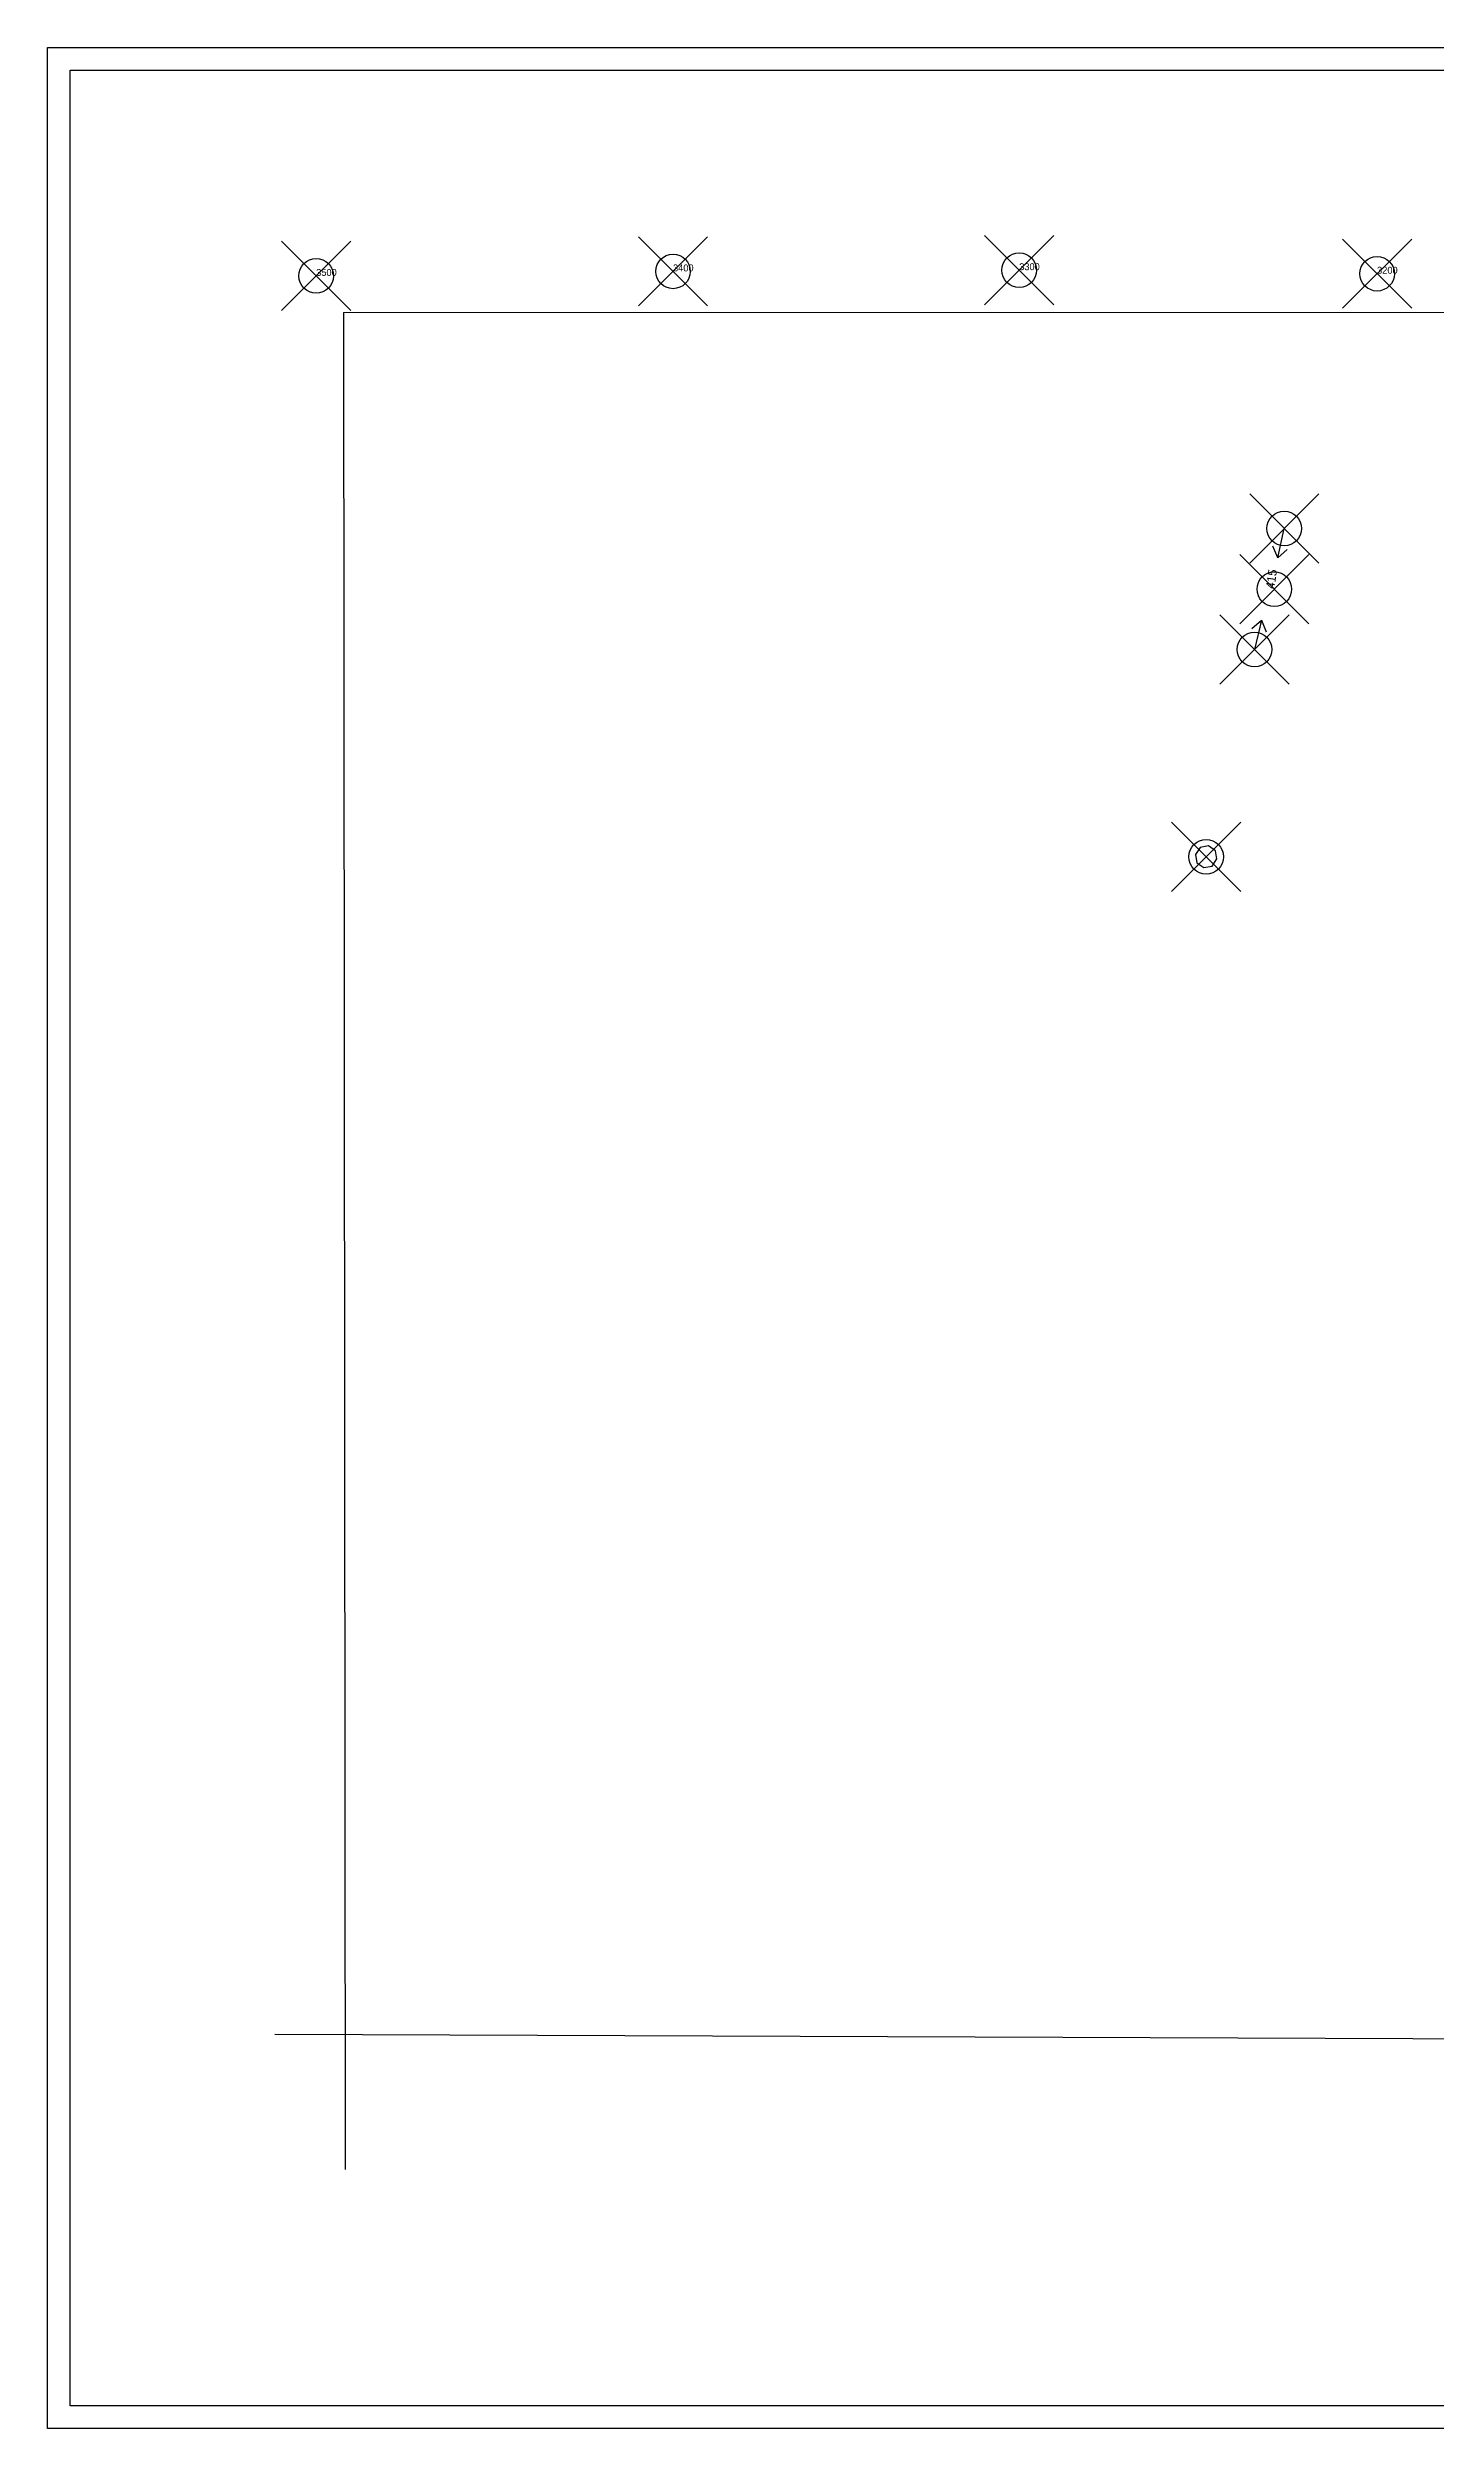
# Model space of a CAD drawing. Header units: millimetres. Extents: x -7 to 1317, y -1062 to 683.
# Drawn here: x -7 to 395, y -7 to 682 of the extents above; entities that cross this region are included whole.
import ezdxf

# ---------------------------------------------------------------- set-up
doc = ezdxf.new("R2010")
doc.units = ezdxf.units.MM
doc.header["$PDMODE"] = 35
doc.header["$PDSIZE"] = 10
for name, color, linetype in [('Image', 7, 'Continuous'), ('Legend', 250, 'Continuous'), ('Line_Marking_Adusting_Sheet', 1, 'Continuous'), ('Sym_Traverse_Stone', 5, 'Continuous'), ('Text_Dimension_No', 1, 'Continuous'), ('Text_Gird_No', 1, 'Continuous')]:
    doc.layers.add(name, color=color, linetype=linetype)
doc.layers.add('Plane_Table_Station', color=1, linetype='Continuous', lineweight=25)
doc.styles.get("Standard").update_dxf_attribs({"font": 'Sakal Marathi_N_Ship.TTF'})
doc.dimstyles.get("Standard").update_dxf_attribs({"dimtxt": 0.18, "dimasz": 0.18, "dimexe": 0.18, "dimexo": 0.0625, "dimgap": 0.09, "dimtad": 0, "dimtih": 1, "dimtoh": 1, "dimdec": 4, "dimzin": 0, "dimdsep": 46, "dimtxsty": 'Standard', "dimcen": 0.09, "dimadec": 0, "dimazin": 0, "dimtfac": 1, "dimtdec": 4, "dimtofl": 0, "dimtmove": 0, "dimatfit": 3, "dimfxl": 1, "dimtolj": 1, "dimtzin": 0, "dimarcsym": 0})
picture_1 = doc.add_image_def('image1.jpg', size_in_pixel=(14583, 10631))

# ---------------------------------------------------------------- blocks, each defined once
blk = doc.blocks.new('Sym_Traverse_Stone')
at = {"layer": 'Sym_Traverse_Stone'}
blk.add_lwpolyline([(3.22, -0.65), (2.74, 1.82), (0.65, 3.22), (-1.82, 2.74), (-3.22, 0.65), (-2.74, -1.82), (-0.65, -3.22), (1.82, -2.74)], close=True, dxfattribs=at)
blk = doc.blocks.new('Plane_Table_Station 1')
at = {"layer": 'Plane_Table_Station'}
blk.add_leader([(-8.72, 0.04), (0, 0)], dimstyle='Standard', override={"dimasz": 3, "dimgap": 0.09, "dimtad": 0, "dimldrblk": 'Open90'}, dxfattribs=at)

msp = doc.modelspace()

# ---------------------------------------------------------------- linework, layer by layer
at = {"layer": 'Legend'}
msp.add_lwpolyline([(-6.55, 681.62), (1064.05, 681.62), (1064.05, -6.55), (-6.55, -6.55)], close=True, dxfattribs=at)
at = {"layer": 'Legend', "lineweight": 30}
msp.add_lwpolyline([(947.17, 0), (0, 0), (0, 675.07), (947.17, 675.07), (1057.5, 675.07), (1057.5, 633.24), (1057.5, 599.17), (1057.5, 582.33), (1057.5, 575.19), (1057.5, 563.51), (1057.5, 132.42), (1057.5, 73.62), (1057.5, 34.12), (1057.5, 0)], close=True, dxfattribs=at)
at = {"layer": 'Line_Marking_Adusting_Sheet'}
for points in [[(79.05, 605.09), (799.27, 605.21)], [(79.05, 605.09), (79.51, 68.31)], [(793.19, 104.48), (59.16, 107.34)]]:
    msp.add_lwpolyline(points, dxfattribs=at)
at = {"layer": 'Plane_Table_Station'}
for p in [(351.01, 542.62), (342.42, 507.66)]:
    msp.add_point(p, dxfattribs=at)
at = {"layer": 'Sym_Traverse_Stone'}
msp.add_point((328.43, 447.72), dxfattribs=at)
at = {"layer": 'Text_Dimension_No'}
msp.add_point((348.14, 525.08), dxfattribs=at)
at = {"layer": 'Text_Gird_No'}
for p in [(174.28, 616.94), (274.37, 617.29), (377.85, 616.26), (71.1, 615.64)]:
    msp.add_point(p, dxfattribs=at)

# ---------------------------------------------------------------- block references
at = {"layer": 'Plane_Table_Station'}
for p, rotation in [((351.01, 542.62), 78.0317454901282), ((342.42, 507.66), 257.060723559049)]:
    msp.add_blockref('Plane_Table_Station 1', p, dxfattribs=dict(at, rotation=rotation))
at = {"layer": 'Sym_Traverse_Stone', "xscale": 0.9711513309235531, "yscale": 0.9711513309235531, "zscale": 0.9711513309235531}
msp.add_blockref('Sym_Traverse_Stone', (328.43, 447.72), dxfattribs=at)

# ---------------------------------------------------------------- texts
at = {"layer": 'Text_Dimension_No', "ltscale": 2}
msp.add_text('415', height=2.5, rotation=81.66564, dxfattribs=at).set_placement((348.14, 525.08))
at = {"layer": 'Text_Gird_No'}
for s, p in [('3500', (71.1, 615.64)), ('3400', (174.28, 616.94)), ('3300', (274.37, 617.29)), ('3200', (377.85, 616.26))]:
    msp.add_text(s, height=2, dxfattribs=at).set_placement(p)

# ---------------------------------------------------------------- pictures from other files: only their frames are drawn
at = {"layer": 'Image'}
image = msp.add_image(picture_1, insert=(0, 0), size_in_units=(926.02, 675.07), dxfattribs=at)
image.dxf.flags = 7

doc.saveas('drawing.dxf')
